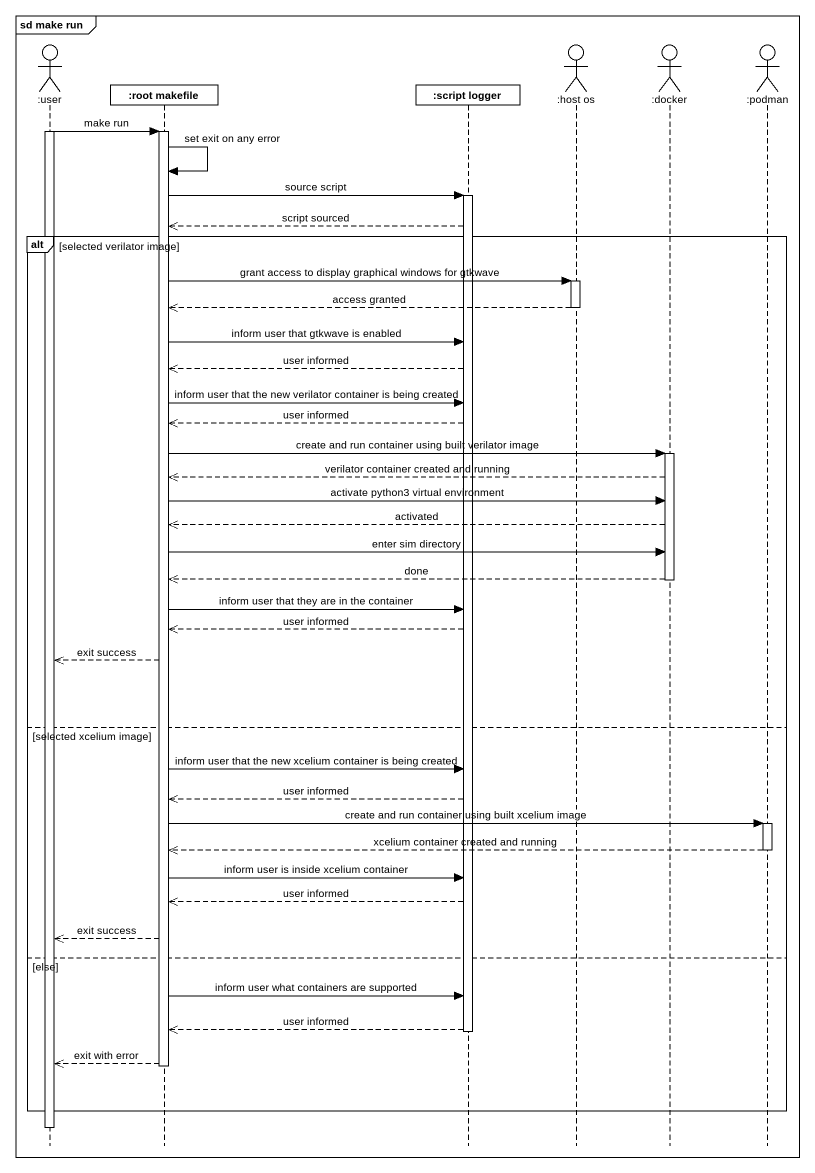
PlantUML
@startuml
mainframe sd make run
hide footbox
actor ":user" as user
participant ":root makefile" as root_makefile
participant ":script logger" as script_logger
actor ":host os" as host_os
actor ":docker" as docker
actor ":podman" as podman

activate user
user -> root_makefile : make run
activate root_makefile
root_makefile -> root_makefile : set exit on any error
root_makefile -> script_logger : source script
activate script_logger
script_logger -->> root_makefile : script sourced
alt selected verilator image
  root_makefile -> host_os : grant access to display graphical windows for gtkwave
  activate host_os
  host_os -->> root_makefile : access granted
  deactivate host_os
  root_makefile -> script_logger : inform user that gtkwave is enabled
  script_logger -->> root_makefile : user informed
  root_makefile -> script_logger : inform user that the new verilator container is being created
  script_logger -->> root_makefile : user informed
  root_makefile -> docker : create and run container using built verilator image
  activate docker
  docker -->> root_makefile : verilator container created and running
  root_makefile -> docker : activate python3 virtual environment
  docker -->> root_makefile : activated
  root_makefile -> docker : enter sim directory
  docker -->> root_makefile : done
  deactivate docker
  root_makefile -> script_logger : inform user that they are in the container
  script_logger -->> root_makefile : user informed
  root_makefile -->> user : exit success
else selected xcelium image
  root_makefile -> script_logger : inform user that the new xcelium container is being created
  script_logger -->> root_makefile : user informed
  root_makefile -> podman : create and run container using built xcelium image
  activate podman
  podman -->> root_makefile : xcelium container created and running
  deactivate podman
  root_makefile -> script_logger : inform user is inside xcelium container
  script_logger -->> root_makefile : user informed
  root_makefile -->> user : exit success
else else
  root_makefile -> script_logger : inform user what containers are supported
  script_logger -->> root_makefile : user informed
  deactivate script_logger
  root_makefile -->> user : exit with error
  deactivate root_makefile
end
deactivate user
@enduml
